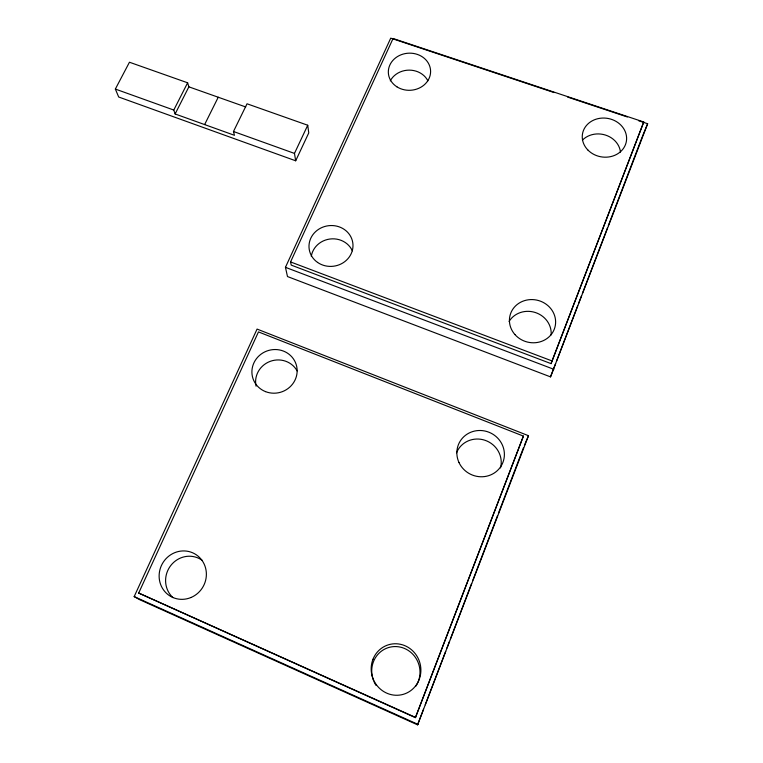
<?xml version="1.0" encoding="UTF-8"?>
<svg xmlns="http://www.w3.org/2000/svg" width="763" height="763" viewBox="0 0 763 763"><rect width="100%" height="100%" fill="white"/><g stroke="black" fill="none" stroke-linecap="round" stroke-linejoin="round"><path stroke-width="1.14" d="M415.415 717.64L523.408 436.102L258.466 331.915L138.675 593.042L415.415 717.64L523.408 436.102M551.058 363.627L643.762 121.985L393.079 38.484L290.569 261.938L291.228 265.104L551.058 363.627L643.762 121.985M417.58 724.85L528.501 435.711L257.074 329.082L134.174 596.59L139.572 599.632L417.58 724.85L423.541 709.266M425.239 704.812L445.659 651.364M446.937 648.025L449.493 641.34M450.342 639.117L471.61 583.437M472.888 580.099L497.562 515.521M498.411 513.289L523.513 447.595M524.362 445.373L528.501 435.711M554.129 92.59L390.732 38.15L285.448 267.327L287.489 276.549L550.524 376.884L555.626 363.541M556.475 361.319L577.715 305.715M578.564 303.493L581.54 295.71M582.388 293.488L607.453 227.879M608.311 225.657L642.293 136.691M550.524 376.884L647.653 123.749L638.641 120.745M642.723 135.585L647.653 123.749M295.682 160.793L308.757 132.915L307.727 125.237L247.031 103.787L233.478 131.503L234.46 135.309L175.118 113.964L173.783 110.053L187.622 82.795L129.452 62.232L115.347 89.061L118.694 97.006L295.682 160.793L294.47 153.411L307.727 125.237M204.627 124.579L218.237 97.235M175.118 113.964L188.871 86.839L187.622 82.795M567.653 97.092L627.367 116.987M188.871 86.839L245.724 106.963M115.347 89.061L173.783 110.053M233.478 131.503L294.47 153.411M290.569 261.938L552.183 360.994M285.448 267.327L553.862 369.311M138.675 593.042L415.606 717.458M134.174 596.59L418.2 724.478M456.532 452.812A23.31 22.356 27 0 1 485.134 440.327A23.31 22.356 27 0 1 500.518 467.91M256.072 386.164A22.108 21.221 -18.3 0 1 270.15 361.376A22.108 21.221 -18.3 0 1 297.122 370.894M172.953 597.62A23.767 22.766 -62.8 0 1 170.912 565.345A23.767 22.766 -62.8 0 1 202.329 560.433M376.159 685.527A25.122 24.034 72.4 0 1 374.032 681.683M373.603 680.682A25.122 24.034 72.4 0 1 398.267 646.757A25.122 24.034 72.4 0 1 415.845 686.166M582.417 140.134A21.669 19.085 9.7 0 1 605.383 135.041A21.669 19.085 9.7 0 1 620.462 152.066M390.284 80.849A20.62 18.198 -2.7 0 1 409.216 70.129A20.62 18.198 -2.7 0 1 427.871 80.84M311.304 256.339A21.459 19.952 -7.4 0 1 329.854 239.029A21.459 19.952 -7.4 0 1 352.334 250.817M509.074 321.461A22.594 20.982 15.4 0 1 535.235 312.487A22.594 20.982 15.4 0 1 551.115 334.919M459.002 462.55A23.968 22.957 25.8 0 0 500.003 467.671A23.968 22.957 25.8 0 0 482.855 430.675A23.968 22.957 25.8 0 0 459.002 462.55M265.543 391.629A22.718 21.745 -18.1 0 0 296.998 368.281A22.718 21.745 -18.1 0 0 261.022 354.185A22.718 21.745 -18.1 0 0 265.543 391.629M190.893 597.543A24.445 23.386 -61.7 0 0 197.894 555.989A24.445 23.386 -61.7 0 0 159.467 571.888A24.445 23.386 -61.7 0 0 190.893 597.543M372.973 659.289A25.866 24.759 72.3 0 0 399.526 695.103A25.866 24.759 72.3 0 0 415.606 654.149A25.866 24.759 72.3 0 0 372.973 659.289M587.815 149.949A22.251 19.495 9.4 0 0 625.469 144.627A22.251 19.495 9.4 0 0 600.033 118.284A22.251 19.495 9.4 0 0 587.815 149.949M396.922 86.829A21.145 18.57 -2.9 0 0 430.475 73.553A21.145 18.57 -2.9 0 0 400.995 54.812A21.145 18.57 -2.9 0 0 396.922 86.829M317.58 262.424A22.032 20.41 -7.6 0 0 352.802 248.252A22.032 20.41 -7.6 0 0 322.587 227.24A22.032 20.41 -7.6 0 0 317.58 262.424M514.93 334.556A23.214 21.498 14.8 0 0 554.291 329.187A23.214 21.498 14.8 0 0 528.33 299.792A23.214 21.498 14.8 0 0 514.93 334.556"/></g></svg>
